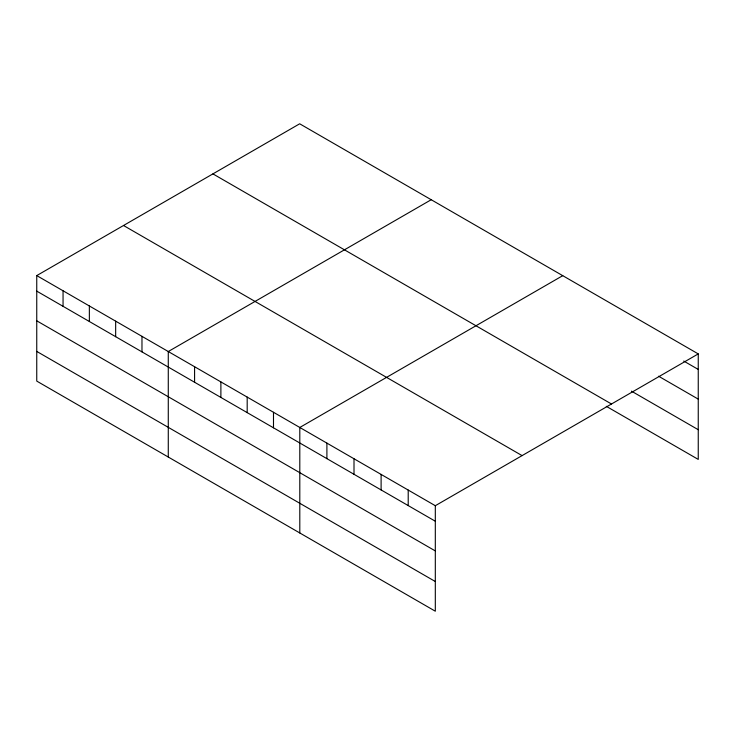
<?xml version="1.0" encoding="UTF-8"?>
<svg xmlns="http://www.w3.org/2000/svg" width="735" height="735" viewBox="0 0 735 735"><rect width="100%" height="100%" fill="white"/><g stroke="black" fill="none" stroke-linecap="round" stroke-linejoin="round"><path stroke-width="1.1" d="M435.313 550.928L435.313 505.708L36.75 275.597L36.75 381.097L435.313 611.208L435.313 550.928L36.75 320.818M606.292 406.317L698.25 459.403L698.25 353.902L299.687 123.792L36.75 275.597M431.215 199.727L168.278 351.532L168.278 457.041M562.744 275.662L299.797 427.467L299.797 532.976M435.313 505.708L698.25 353.902M683.734 361.05L698.25 369.429M658.569 376.21L698.25 399.123M631.466 391.149L698.25 429.709M212.92 173.883L611.483 403.993M123.517 225.498L522.08 455.608M36.75 291.133L435.313 521.234M36.75 351.413L435.313 581.523M408.21 490.052L408.21 505.588M381.107 474.406L381.107 489.942M354.004 458.759L354.004 474.296M326.9 443.113L326.9 458.649M273.493 412.28L273.493 427.816M247.19 397.093L247.19 412.629M220.886 381.906L220.886 397.442M194.582 366.719L194.582 382.255M141.974 336.345L141.974 351.881M115.661 321.158L115.661 336.694M89.358 305.971L89.358 321.507M63.054 290.784L63.054 306.32"/></g></svg>
